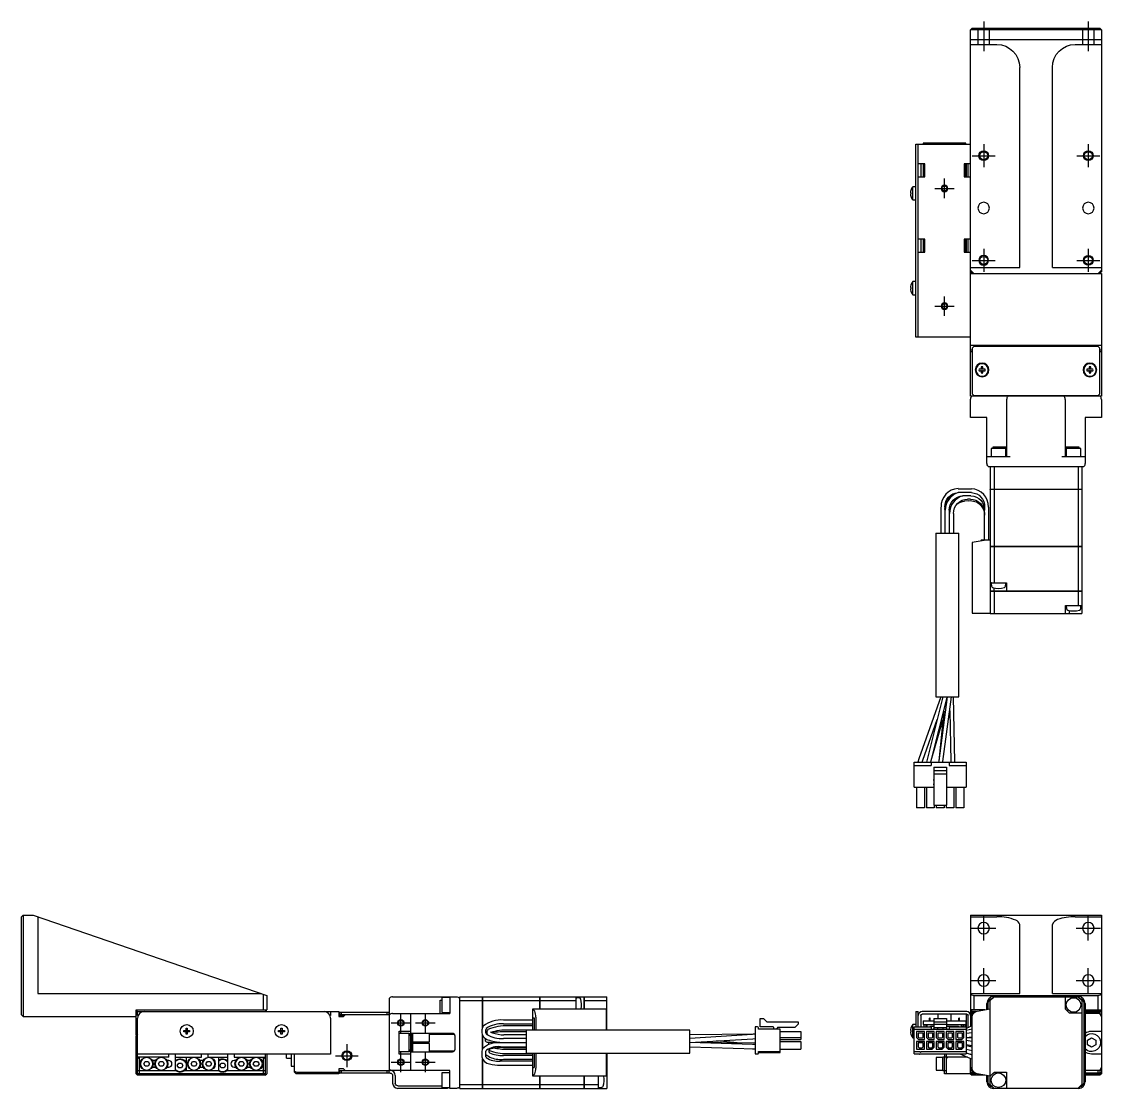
# Model space of a CAD drawing. Extents: x 0 to 698, y -8 to 605.
# Drawn here: x 0 to 330.3, y 278.6 to 604.7 of the extents above; entities that cross this region are included whole.
import ezdxf

# ---------------------------------------------------------------- set-up
doc = ezdxf.new("R2010")
doc.units = 0
doc.header["$LTSCALE"] = 0.5
doc.linetypes.add('CENTER', pattern=[50.8, 31.75, -6.35, 6.35, -6.35])
doc.linetypes.add('DASHED', pattern=[19.05, 12.7, -6.35])
for name, color, linetype in [('MSM_CENTER', 1, 'CENTER'), ('MSM_CONTINUOUS', 7, 'CONTINUOUS'), ('MSM_DASHED', 4, 'DASHED'), ('MSM_NARROW', 5, 'CONTINUOUS')]:
    doc.layers.add(name, color=color, linetype=linetype)

msp = doc.modelspace()

# ---------------------------------------------------------------- linework, layer by layer
at = {"layer": 'MSM_CENTER'}
for p, q in [((294.29, 604.71), (294.29, 595.71)), ((326.29, 604.71), (326.29, 595.71)), ((294.29, 567.21), (294.29, 560.21)), ((326.29, 567.21), (326.29, 560.21)), ((290.79, 563.71), (297.79, 563.71)), ((322.79, 563.71), (329.79, 563.71)), ((282.29, 550.71), (282.29, 556.71)), ((279.29, 553.71), (285.29, 553.71)), ((294.29, 535.21), (294.29, 528.21)), ((326.29, 535.21), (326.29, 528.21)), ((290.79, 531.71), (297.79, 531.71)), ((322.79, 531.71), (329.79, 531.71)), ((282.29, 514.71), (282.29, 520.71)), ((279.29, 517.71), (285.29, 517.71)), ((294.29, 323.81), (294.29, 331.31)), ((326.29, 323.81), (326.29, 331.31)), ((290.54, 327.56), (298.04, 327.56)), ((322.54, 327.56), (330.04, 327.56)), ((294.29, 307.81), (294.29, 315.31)), ((326.29, 307.81), (326.29, 315.31)), ((290.54, 311.56), (298.04, 311.56)), ((322.54, 311.56), (330.04, 311.56)), ((116, 295.56), (116, 301.56)), ((123.5, 295.56), (123.5, 301.56)), ((113, 298.56), (119, 298.56)), ((120.5, 298.56), (126.5, 298.56)), ((99.5, 292.06), (99.5, 285.06)), ((96, 288.56), (103, 288.56)), ((116, 283.56), (116, 289.56)), ((123.5, 283.56), (123.5, 289.56)), ((113, 286.56), (119, 286.56)), ((120.5, 286.56), (126.5, 286.56))]:
    msp.add_line(p, q, dxfattribs=at)
at = {"layer": 'MSM_CONTINUOUS'}
for p, q in [((290.79, 602.71), (290.29, 602.21)), ((290.29, 490.21), (290.29, 602.21)), ((330.29, 602.21), (290.29, 602.21)), ((290.79, 602.71), (329.79, 602.71)), ((330.29, 602.21), (329.79, 602.71)), ((330.29, 602.21), (330.29, 528.21)), ((290.29, 599.21), (330.29, 599.21)), ((290.29, 597.71), (298.29, 597.71)), ((322.29, 597.71), (330.29, 597.71)), ((305.29, 529.51), (305.29, 590.71)), ((315.29, 529.51), (315.29, 590.71)), ((273.49, 508.21), (273.49, 567.21)), ((273.49, 567.21), (290.29, 567.21)), ((274.29, 508.21), (274.29, 567.21)), ((275.79, 567.51), (275.79, 567.21)), ((288.79, 567.51), (275.79, 567.51)), ((288.79, 567.21), (288.79, 567.51)), ((276.29, 561.21), (274.29, 561.21)), ((275.09, 561.21), (275.09, 557.21)), ((275.79, 561.21), (275.79, 557.21)), ((276.29, 557.21), (276.29, 561.21)), ((288.29, 561.21), (288.29, 557.21)), ((290.29, 561.21), (288.29, 561.21)), ((288.79, 557.21), (288.79, 561.21)), ((288.99, 557.21), (288.99, 561.21)), ((289.49, 560.26), (289.49, 561.21)), ((289.49, 558.16), (289.49, 560.26)), ((274.29, 557.21), (276.29, 557.21)), ((288.29, 557.21), (290.29, 557.21)), ((289.49, 557.21), (289.49, 558.16)), ((271.9, 552.39), (272.02, 552.39)), ((272.02, 552.03), (271.9, 552.03)), ((272.02, 553.1), (272.02, 553.1)), ((272.02, 552.39), (272.02, 552.03)), ((272.59, 550.21), (272.59, 554.21)), ((273.49, 554.21), (272.59, 554.21)), ((272.02, 551.32), (272.02, 551.32)), ((272.59, 550.21), (273.49, 550.21)), ((276.29, 538.21), (274.29, 538.21)), ((275.09, 538.21), (275.09, 534.21)), ((275.79, 538.21), (275.79, 534.21)), ((276.29, 534.21), (276.29, 538.21)), ((290.29, 538.21), (288.29, 538.21)), ((288.29, 538.21), (288.29, 534.21)), ((288.79, 534.21), (288.79, 538.21)), ((288.99, 534.21), (288.99, 538.21)), ((289.49, 537.26), (289.49, 538.21)), ((289.49, 535.16), (289.49, 537.26)), ((289.49, 534.21), (289.49, 535.16)), ((274.29, 534.21), (276.29, 534.21)), ((288.29, 534.21), (290.29, 534.21)), ((290.29, 529.51), (305.29, 529.51)), ((290.29, 528.71), (291.29, 527.71)), ((315.29, 529.51), (330.29, 529.51)), ((329.29, 527.71), (330.29, 528.71)), ((272.59, 521.21), (272.59, 525.21)), ((273.49, 525.21), (272.59, 525.21)), ((290.54, 527.96), (290.29, 528.21)), ((290.29, 527.71), (330.29, 527.71)), ((290.54, 527.96), (290.79, 528.21)), ((290.79, 527.71), (290.54, 527.96)), ((329.79, 528.21), (330.04, 527.96)), ((330.04, 527.96), (329.79, 527.71)), ((330.29, 528.21), (330.04, 527.96)), ((330.29, 527.71), (330.29, 490.21)), ((271.9, 523.39), (272.02, 523.39)), ((272.02, 523.03), (271.9, 523.03)), ((272.02, 524.1), (272.02, 524.1)), ((272.02, 523.39), (272.02, 523.03)), ((272.02, 522.32), (272.02, 522.32)), ((272.59, 521.21), (273.49, 521.21)), ((290.29, 508.21), (273.49, 508.21)), ((330.29, 505.71), (290.29, 505.71)), ((291.29, 505.41), (290.79, 504.91)), ((329.29, 505.41), (291.29, 505.41)), ((295.79, 505.41), (295.79, 505.71)), ((296.54, 505.71), (296.54, 505.41)), ((302.04, 505.41), (302.04, 505.71)), ((305.49, 505.71), (305.29, 505.51)), ((315.29, 505.51), (305.29, 505.51)), ((305.29, 505.51), (305.29, 505.41)), ((315.29, 505.51), (315.09, 505.71)), ((315.29, 505.41), (315.29, 505.51)), ((318.54, 505.71), (318.54, 505.41)), ((324.04, 505.41), (324.04, 505.71)), ((324.79, 505.71), (324.79, 505.41)), ((329.79, 504.91), (329.29, 505.41)), ((290.79, 504.21), (290.29, 504.21)), ((290.79, 503.71), (290.29, 503.71)), ((290.79, 504.91), (290.79, 490.91)), ((329.79, 490.91), (329.79, 504.91)), ((330.29, 504.21), (329.79, 504.21)), ((330.29, 503.71), (329.79, 503.71)), ((293.55, 499.13), (293.55, 498.45)), ((294.03, 498.45), (294.03, 499.13)), ((326.55, 499.13), (326.55, 498.45)), ((327.03, 498.45), (327.03, 499.13)), ((293.55, 498.45), (292.87, 498.45)), ((292.87, 497.97), (293.55, 497.97)), ((293.55, 497.97), (293.55, 497.29)), ((294.71, 498.45), (294.03, 498.45)), ((294.03, 497.97), (294.71, 497.97)), ((294.03, 497.29), (294.03, 497.97)), ((326.55, 498.45), (325.87, 498.45)), ((325.87, 497.97), (326.55, 497.97)), ((326.55, 497.97), (326.55, 497.29)), ((327.71, 498.45), (327.03, 498.45)), ((327.03, 497.97), (327.71, 497.97)), ((327.03, 497.29), (327.03, 497.97)), ((330.29, 490.21), (290.29, 490.21)), ((290.29, 483.71), (290.29, 489.21)), ((290.79, 490.91), (291.29, 490.41)), ((291.29, 490.41), (329.29, 490.41)), ((295.79, 490.41), (295.79, 490.21)), ((300.29, 490.41), (300.29, 490.21)), ((301.29, 490.41), (301.29, 490.21)), ((301.39, 471.71), (301.39, 489.21)), ((302.79, 490.41), (302.79, 490.21)), ((317.79, 490.21), (317.79, 490.41)), ((319.19, 489.21), (319.19, 471.71)), ((319.29, 490.41), (319.29, 490.21)), ((320.29, 490.21), (320.29, 490.41)), ((324.79, 490.21), (324.79, 490.41)), ((329.29, 490.41), (329.79, 490.91)), ((330.29, 489.21), (330.29, 483.71)), ((295.29, 483.71), (290.29, 483.71)), ((295.29, 469.71), (295.29, 483.71)), ((325.29, 483.71), (325.29, 469.71)), ((330.29, 483.71), (325.29, 483.71)), ((301.04, 474.21), (296.54, 474.21)), ((296.54, 474.21), (296.54, 471.71)), ((297.21, 474.21), (297.21, 474.71)), ((297.21, 474.71), (301.39, 474.71)), ((301.04, 471.71), (301.04, 474.21)), ((319.19, 474.71), (323.37, 474.71)), ((324.04, 474.21), (319.54, 474.21)), ((319.54, 474.21), (319.54, 471.71)), ((323.37, 474.71), (323.37, 474.21)), ((324.04, 471.71), (324.04, 474.21)), ((295.29, 471.71), (302.39, 471.71)), ((318.19, 471.71), (325.29, 471.71)), ((295.67, 468.71), (324.91, 468.71)), ((296.29, 468.71), (296.29, 461.72)), ((297.45, 468.71), (297.45, 461.72)), ((323.14, 468.71), (323.14, 461.72)), ((324.29, 468.71), (324.29, 461.72)), ((286.44, 461.91), (290.54, 461.91)), ((290.54, 460.71), (286.44, 460.71)), ((286.45, 460.7), (286.48, 460.71)), ((290.38, 459.71), (287.9, 459.71)), ((296.29, 461.72), (324.29, 461.72)), ((296.29, 461.71), (296.29, 423.71)), ((324.29, 461.71), (296.29, 461.71)), ((296.3, 461.71), (296.3, 461.72)), ((297.44, 461.71), (297.44, 461.72)), ((297.45, 461.71), (297.45, 444.22)), ((323.13, 461.71), (323.13, 461.72)), ((323.14, 461.71), (323.14, 444.22)), ((324.28, 461.71), (324.28, 461.72)), ((324.29, 461.71), (324.29, 444.22)), ((281.24, 448.31), (281.24, 456.31)), ((282.44, 456.31), (282.44, 448.31)), ((283.89, 456.02), (283.74, 454.81)), ((283.84, 455.31), (283.9, 456.02)), ((283.9, 456.05), (283.89, 456.02)), ((283.9, 456.02), (283.9, 456.05)), ((289.78, 458.23), (288.39, 458.11)), ((290.23, 458.71), (289.35, 458.71)), ((294.54, 446.31), (294.54, 456.31)), ((295.74, 456.31), (295.74, 446.31)), ((282.54, 448.31), (282.54, 455.31)), ((283.74, 455.31), (283.74, 448.31)), ((283.84, 448.31), (283.84, 455.31)), ((285.04, 454.31), (285.04, 448.31)), ((294.54, 453.83), (294.54, 454.07)), ((279.64, 448.31), (286.64, 448.31)), ((279.64, 448.31), (279.64, 398.31)), ((286.64, 398.31), (286.64, 448.31)), ((295.69, 446.31), (290.79, 445.45)), ((293.49, 446.31), (293.49, 445.92)), ((293.49, 446.31), (296.29, 446.31)), ((290.79, 445.45), (290.79, 423.81)), ((296.29, 444.22), (324.29, 444.22)), ((324.29, 444.21), (296.29, 444.21)), ((296.3, 444.21), (296.3, 444.22)), ((297.44, 444.21), (297.44, 444.22)), ((297.45, 444.21), (297.45, 433.11)), ((323.13, 444.21), (323.13, 444.22)), ((323.14, 444.21), (323.14, 430.61)), ((324.28, 444.21), (324.28, 444.22)), ((324.29, 444.21), (324.29, 430.61)), ((296.29, 433.11), (301.29, 433.11)), ((296.56, 432.89), (296.63, 432.12)), ((300.95, 432.12), (301.02, 432.89)), ((301.29, 433.11), (301.29, 430.61)), ((296.29, 430.61), (324.29, 430.61)), ((324.29, 430.6), (296.29, 430.6)), ((296.3, 430.61), (296.3, 430.6)), ((297.44, 430.61), (297.44, 430.6)), ((297.45, 430.6), (297.45, 423.71)), ((297.54, 430.61), (297.54, 431.54)), ((323.13, 430.61), (323.13, 430.6)), ((323.14, 430.6), (323.14, 426.21)), ((324.28, 430.61), (324.28, 430.6)), ((324.29, 430.6), (324.29, 423.71)), ((319.29, 423.71), (319.29, 426.21)), ((319.29, 426.21), (324.29, 426.21)), ((290.79, 423.81), (296.29, 423.81)), ((296.29, 423.71), (324.29, 423.71)), ((319.56, 426), (319.63, 425.23)), ((320.54, 423.71), (320.54, 424.65)), ((323.95, 425.23), (324.02, 426)), ((281.15, 398.31), (274.42, 379.34)), ((281.82, 398.31), (276.96, 379.07)), ((278.22, 378.75), (283.11, 398.09)), ((279.64, 398.31), (286.64, 398.31)), ((283.14, 398.31), (280.54, 378.72)), ((281.83, 378.55), (284.45, 398.31)), ((285.49, 378.42), (285.09, 398.31)), ((282.05, 393.89), (280.53, 378.72)), ((283.88, 394.01), (284.19, 378.46)), ((275.64, 378.91), (280.07, 391.38)), ((278.26, 378.8), (281.77, 391.13)), ((273.04, 378.31), (288.89, 378.31)), ((273.04, 370.66), (273.04, 378.31)), ((273.04, 377.29), (278.24, 377.29)), ((274.42, 379.35), (274.16, 378.31)), ((274.42, 379.34), (274.16, 378.31)), ((275.48, 378.31), (275.65, 378.91)), ((276.96, 379.07), (276.83, 378.31)), ((278.14, 378.31), (278.22, 378.75)), ((278.15, 378.31), (278.26, 378.8)), ((278.24, 378.31), (278.24, 377.29)), ((279.04, 376.76), (282.9, 376.76)), ((279.04, 376.76), (279.04, 365.2)), ((280.53, 378.72), (280.5, 378.31)), ((280.54, 378.72), (280.5, 378.31)), ((281.8, 378.31), (281.83, 378.55)), ((282.9, 376.76), (282.9, 365.2)), ((283.7, 378.31), (283.7, 377.29)), ((283.7, 377.29), (288.89, 377.29)), ((284.19, 378.46), (284.19, 378.31)), ((285.49, 378.31), (285.49, 378.49)), ((285.49, 378.31), (285.49, 378.42)), ((288.89, 378.31), (288.89, 370.66)), ((279.04, 375.76), (282.9, 375.76)), ((279.04, 374.74), (282.9, 374.74)), ((273.04, 370.66), (279.04, 370.66)), ((273.77, 370.66), (273.77, 364.31)), ((276.17, 370.66), (276.17, 364.31)), ((276.77, 370.66), (276.77, 364.31)), ((279.04, 372.76), (278.79, 372.76)), ((278.79, 371.61), (279.04, 371.61)), ((283.15, 372.76), (282.9, 372.76)), ((282.9, 371.61), (283.15, 371.61)), ((282.9, 370.66), (288.89, 370.66)), ((285.17, 370.66), (285.17, 364.31)), ((285.77, 370.66), (285.77, 364.31)), ((288.17, 370.66), (288.17, 364.31)), ((276.17, 364.31), (273.77, 364.31)), ((279.17, 364.31), (276.77, 364.31)), ((279.04, 365.2), (282.9, 365.2)), ((279.17, 365.2), (279.17, 364.31)), ((279.77, 365.2), (279.77, 364.31)), ((282.17, 364.31), (279.77, 364.31)), ((282.17, 365.2), (282.17, 364.31)), ((282.77, 365.2), (282.77, 364.31)), ((285.17, 364.31), (282.77, 364.31)), ((288.17, 364.31), (285.77, 364.31)), ((0, 331.06), (0.5, 331.56)), ((0, 301.06), (0, 331.06)), ((0.5, 331.56), (0.5, 300.56)), ((0.5, 331.56), (3.5, 331.56)), ((3.5, 331.56), (75, 306.94)), ((5, 331.05), (5, 307.56)), ((290.29, 331.56), (290.29, 297.45)), ((290.29, 331.56), (330.29, 331.56)), ((290.29, 331.05), (298.29, 331.05)), ((322.29, 331.05), (330.29, 331.05)), ((330.29, 331.56), (330.29, 283.06)), ((305.29, 307.56), (305.29, 328.63)), ((315.29, 307.56), (315.29, 328.63)), ((5, 307.56), (73.2, 307.56)), ((74, 302.56), (74, 307.29)), ((290.29, 307.56), (305.29, 307.56)), ((290.29, 307.29), (291.29, 306.94)), ((315.29, 307.56), (330.29, 307.56)), ((329.29, 306.94), (330.29, 307.29)), ((75, 306.94), (75, 302.56)), ((112.5, 301.08), (112.5, 306.18)), ((113.5, 306.56), (133, 306.56)), ((128, 305.51), (128.5, 305.51)), ((128, 301.46), (128, 305.51)), ((128.5, 306.31), (128.5, 301.81)), ((131, 306.31), (128.5, 306.31)), ((131, 306.56), (131, 301.46)), ((134, 306.56), (140.99, 306.56)), ((134, 278.56), (134, 306.56)), ((134, 305.41), (140.99, 305.41)), ((140.99, 297.27), (140.99, 306.56)), ((141, 306.55), (140.99, 306.55)), ((141, 305.41), (140.99, 305.41)), ((141, 306.56), (158.49, 306.56)), ((141, 306.56), (141, 297.29)), ((141, 305.41), (158.49, 305.41)), ((158.49, 302.86), (158.49, 306.56)), ((158.5, 306.55), (158.49, 306.55)), ((158.5, 305.41), (158.49, 305.41)), ((158.5, 306.56), (172.1, 306.56)), ((158.5, 306.56), (158.5, 302.86)), ((158.5, 305.41), (169.6, 305.41)), ((169.6, 302.86), (169.6, 306.56)), ((170.59, 306.23), (169.82, 306.29)), ((172.1, 302.86), (172.1, 306.56)), ((172.1, 306.55), (172.11, 306.55)), ((172.1, 305.41), (172.11, 305.41)), ((172.11, 306.56), (179, 306.56)), ((172.11, 306.56), (172.11, 302.86)), ((172.11, 305.41), (179, 305.41)), ((179, 296.33), (179, 306.56)), ((291.29, 306.94), (291.29, 302.56)), ((291.29, 306.94), (329.29, 306.94)), ((295.29, 302.69), (295.29, 304.56)), ((295.67, 302.75), (295.67, 304.56)), ((296.29, 279.72), (296.29, 305.41)), ((297.29, 306.56), (323.29, 306.56)), ((319.29, 302.81), (319.29, 306.56)), ((324.29, 305.41), (324.29, 279.72)), ((324.91, 304.56), (324.91, 280.56)), ((325.29, 304.56), (325.29, 280.56)), ((329.29, 302.56), (329.29, 306.94)), ((0, 301.06), (0.5, 300.56)), ((35.5, 302.56), (35, 302.06)), ((35, 294.86), (35, 302.56)), ((35, 302.56), (75, 302.56)), ((35.5, 302.06), (35.25, 302.31)), ((35.5, 302.06), (97, 302.06)), ((35.5, 300.86), (35.5, 302.06)), ((35.5, 300.86), (35.67, 300.86)), ((75, 302.06), (74.5, 302.56)), ((74.75, 302.31), (74.5, 302.06)), ((94.5, 300.86), (94.33, 300.86)), ((94.5, 302.06), (94.5, 300.86)), ((97, 302.06), (97, 300.56)), ((98.75, 300.81), (97, 300.81)), ((97.3, 301.06), (97.3, 301.86)), ((97.3, 301.86), (112.3, 301.86)), ((112.5, 301.06), (97.3, 301.06)), ((97.8, 301.86), (97.8, 301.06)), ((99, 301.06), (98.5, 300.56)), ((111.8, 301.06), (111.8, 301.86)), ((112.3, 301.86), (112.3, 301.06)), ((112.5, 284.06), (112.5, 301.06)), ((113.5, 301.46), (131, 301.46)), ((119, 301.46), (119, 295.43)), ((128.5, 301.81), (131, 301.81)), ((156.4, 302.86), (178.9, 302.86)), ((156.4, 296.33), (156.4, 302.86)), ((156.4, 302.76), (157, 302.15)), ((178.9, 296.33), (178.9, 302.86)), ((273.49, 302.06), (273.49, 297.37)), ((273.49, 302.06), (274.29, 302.06)), ((274.29, 297.37), (274.29, 302.06)), ((275.09, 300.86), (275.09, 297.37)), ((289.09, 302.06), (275.49, 302.06)), ((289.09, 301.26), (275.49, 301.26)), ((280.29, 301.26), (280.29, 299.94)), ((284.29, 299.26), (284.29, 301.26)), ((288.99, 297.06), (288.99, 301.06)), ((289.44, 301.06), (288.99, 301.06)), ((289.49, 297.11), (289.49, 300.86)), ((290.79, 302.56), (290.29, 302.06)), ((294.59, 302.56), (290.29, 302.56)), ((291.95, 302.06), (290.29, 302.06)), ((290.49, 301.06), (290.29, 301.06)), ((290.79, 302.06), (290.54, 302.31)), ((290.79, 301.33), (290.79, 301.86)), ((290.79, 301.86), (291.57, 301.86)), ((291.29, 301.86), (291.29, 301.63)), ((292.28, 302.15), (296.29, 302.86)), ((324.29, 301.56), (320.54, 301.56)), ((325.29, 302.56), (330.29, 302.56)), ((330.29, 302.06), (325.29, 302.06)), ((325.29, 301.86), (329.79, 301.86)), ((329.29, 301.46), (325.29, 301.46)), ((329.29, 301.46), (329.29, 301.86)), ((329.79, 302.56), (330.29, 302.06)), ((330.04, 302.31), (329.79, 302.06)), ((329.79, 301.86), (329.79, 301.33)), ((330.29, 301.06), (330.09, 301.06)), ((0.5, 300.56), (35, 300.56)), ((35.2, 299.26), (35.2, 298.06)), ((35.2, 299.26), (35.5, 299.26)), ((35.2, 298.06), (35.5, 298.06)), ((35.5, 283.06), (35.5, 300.06)), ((94.5, 300.06), (94.5, 289.06)), ((97, 300.56), (98.5, 300.56)), ((156.4, 299.46), (147.4, 299.46)), ((147.4, 298.26), (156.4, 298.26)), ((156.4, 297.66), (148.88, 297.66)), ((156.4, 300.16), (156.79, 300.16)), ((156.79, 300.16), (156.79, 296.33)), ((157.26, 300.38), (157.26, 296.33)), ((224.4, 297.37), (224.4, 289.09)), ((225.12, 297.37), (224.4, 297.37)), ((225.95, 299.94), (226.95, 299.94)), ((225.95, 297.41), (225.95, 299.94)), ((229.8, 297.41), (225.95, 297.41)), ((226.95, 299.94), (227.97, 298.92)), ((227.97, 298.92), (237.51, 298.92)), ((229.95, 297.26), (229.95, 296.66)), ((237.51, 298.22), (236.51, 297.22)), ((237.51, 298.92), (237.51, 298.22)), ((272.59, 294.06), (272.59, 298.06)), ((273.49, 298.06), (272.59, 298.06)), ((273.04, 289.09), (273.04, 297.37)), ((273.04, 297.37), (278.24, 297.37)), ((275.79, 299.26), (275.79, 298.06)), ((275.79, 299.26), (279.04, 299.26)), ((275.79, 298.06), (279.04, 298.06)), ((276.04, 297.37), (276.04, 298.06)), ((276.59, 298.06), (276.59, 297.51)), ((277.04, 297.51), (276.59, 297.51)), ((277.04, 297.37), (277.04, 298.06)), ((277.67, 299.26), (277.67, 300.06)), ((277.92, 300.06), (277.67, 300.06)), ((277.92, 299.26), (277.92, 300.06)), ((278.04, 297.56), (279.04, 297.56)), ((278.04, 297.37), (278.04, 297.56)), ((278.24, 297.37), (278.24, 296.66)), ((279.04, 299.94), (279.04, 296.91)), ((279.04, 299.94), (282.9, 299.94)), ((279.04, 298.92), (282.9, 298.92)), ((279.04, 298.22), (282.9, 298.22)), ((282.9, 299.94), (282.9, 296.91)), ((282.9, 299.26), (288.79, 299.26)), ((282.9, 298.06), (288.79, 298.06)), ((282.9, 297.56), (286.54, 297.56)), ((283.7, 297.37), (283.7, 296.66)), ((283.7, 297.37), (288.89, 297.37)), ((286.54, 297.56), (286.54, 297.37)), ((286.67, 299.26), (286.67, 300.06)), ((286.92, 300.06), (286.67, 300.06)), ((286.92, 299.26), (286.92, 300.06)), ((287.54, 297.37), (287.54, 298.06)), ((288, 297.51), (287.54, 297.51)), ((288, 298.06), (288, 297.51)), ((288.54, 298.06), (288.54, 297.37)), ((288.79, 299.26), (288.79, 298.06)), ((290.79, 297.67), (288.89, 296.86)), ((288.89, 297.37), (288.89, 289.09)), ((290.79, 284.74), (290.79, 300.38)), ((35, 295.56), (35.5, 296.06)), ((35.5, 295.56), (35, 295.56)), ((35, 295.36), (35.5, 295.36)), ((35.5, 295.06), (35, 294.56)), ((35.1, 294.76), (35, 294.86)), ((35, 283.06), (35, 294.56)), ((35.1, 294.66), (35.1, 294.86)), ((35.5, 294.56), (35.25, 294.81)), ((35.5, 295.16), (35.4, 295.16)), ((49.61, 296.24), (50.32, 296.24)), ((49.61, 295.88), (49.61, 296.24)), ((50.32, 295.88), (49.61, 295.88)), ((50.32, 296.95), (50.68, 296.95)), ((50.32, 296.24), (50.32, 296.95)), ((50.33, 296.23), (50.32, 296.24)), ((50.33, 295.89), (50.32, 295.88)), ((50.32, 295.18), (50.32, 295.88)), ((50.68, 295.18), (50.32, 295.18)), ((50.33, 295.89), (50.33, 296.23)), ((50.33, 296.23), (50.67, 296.23)), ((50.67, 295.89), (50.33, 295.89)), ((50.67, 296.23), (50.68, 296.24)), ((50.67, 296.23), (50.67, 295.89)), ((50.67, 295.89), (50.68, 295.88)), ((50.68, 296.95), (50.68, 296.24)), ((50.68, 296.24), (51.39, 296.24)), ((50.68, 295.88), (50.68, 295.18)), ((51.39, 295.88), (50.68, 295.88)), ((51.39, 296.24), (51.39, 295.88)), ((78.61, 296.24), (79.32, 296.24)), ((78.61, 295.88), (78.61, 296.24)), ((79.32, 295.88), (78.61, 295.88)), ((79.32, 296.95), (79.68, 296.95)), ((79.32, 296.24), (79.32, 296.95)), ((79.33, 296.23), (79.32, 296.24)), ((79.33, 295.89), (79.32, 295.88)), ((79.32, 295.18), (79.32, 295.88)), ((79.68, 295.18), (79.32, 295.18)), ((79.33, 295.89), (79.33, 296.23)), ((79.33, 296.23), (79.67, 296.23)), ((79.67, 295.89), (79.33, 295.89)), ((79.67, 296.23), (79.68, 296.24)), ((79.67, 296.23), (79.67, 295.89)), ((79.67, 295.89), (79.68, 295.88)), ((79.68, 296.95), (79.68, 296.24)), ((79.68, 296.24), (80.39, 296.24)), ((79.68, 295.88), (79.68, 295.18)), ((80.39, 295.88), (79.68, 295.88)), ((80.39, 296.24), (80.39, 295.88)), ((115.5, 296.06), (119, 296.06)), ((115.5, 289.06), (115.5, 296.06)), ((118.5, 295.31), (115.5, 295.31)), ((118.5, 289.81), (118.5, 295.31)), ((119, 295.43), (119.09, 295.43)), ((119.01, 295.41), (119.09, 295.43)), ((119.1, 289.69), (119.1, 295.44)), ((119.3, 295.06), (119.1, 294.86)), ((119.3, 295.46), (131.7, 295.46)), ((119.3, 295.06), (119.3, 290.06)), ((119.6, 295.06), (119.3, 295.06)), ((119.6, 295.46), (119.6, 292.81)), ((124.8, 292.81), (124.8, 295.46)), ((132.39, 295.06), (124.8, 295.06)), ((132.5, 294.66), (132.5, 290.46)), ((140.8, 296.52), (140.8, 295.56)), ((140.99, 290.66), (140.99, 294.91)), ((141, 294.89), (141, 290.68)), ((142, 295.54), (142, 296.52)), ((142.32, 295.52), (142.34, 295.48)), ((142.34, 295.48), (142.41, 295.28)), ((143.52, 295.73), (143.46, 295.89)), ((154.4, 295.86), (148.86, 295.86)), ((148.88, 296.46), (156.4, 296.46)), ((148.98, 294.91), (148.94, 294.91)), ((154.4, 294.91), (148.95, 294.91)), ((154.4, 289.33), (154.4, 296.33)), ((204.4, 296.33), (154.4, 296.33)), ((204.4, 289.33), (204.4, 296.33)), ((224.07, 295.11), (204.4, 294.96)), ((223.54, 295.06), (204.4, 293.86)), ((224.4, 295.1), (223.54, 295.06)), ((224.4, 295.11), (223.79, 295.11)), ((224.4, 295.11), (224.07, 295.11)), ((225.42, 296.66), (225.42, 297.07)), ((232.05, 296.66), (225.42, 296.66)), ((231.1, 296.66), (231.1, 296.94)), ((236.51, 297.22), (231.38, 297.22)), ((232.05, 289.55), (232.05, 296.66)), ((232.05, 295.93), (238.4, 295.93)), ((232.05, 294.13), (238.4, 294.13)), ((238.4, 295.93), (238.4, 293.53)), ((271.9, 296.24), (272.02, 296.24)), ((272.02, 295.88), (271.9, 295.88)), ((272.02, 296.95), (272.02, 296.95)), ((272.02, 296.24), (272.02, 295.88)), ((272.02, 295.18), (272.02, 295.17)), ((272.59, 294.06), (273.04, 294.06)), ((273.04, 296.66), (288.89, 296.66)), ((273.77, 295.93), (273.77, 294.13)), ((276.17, 295.93), (273.77, 295.93)), ((273.77, 294.13), (274.37, 293.53)), ((274.29, 295.48), (274.29, 294.23)), ((275.76, 295.48), (274.29, 295.48)), ((274.29, 294.23), (274.54, 293.98)), ((274.54, 293.98), (275.51, 293.98)), ((275.51, 293.98), (275.76, 294.23)), ((275.76, 294.23), (275.76, 295.48)), ((276.17, 293.53), (276.17, 295.93)), ((276.77, 295.93), (276.77, 294.13)), ((279.17, 295.93), (276.77, 295.93)), ((276.77, 294.13), (277.37, 293.53)), ((277.29, 295.48), (277.29, 294.23)), ((278.76, 295.48), (277.29, 295.48)), ((277.29, 294.23), (277.54, 293.98)), ((277.54, 293.98), (278.51, 293.98)), ((278.51, 293.98), (278.76, 294.23)), ((278.76, 294.23), (278.76, 295.48)), ((279.04, 297.22), (282.9, 297.22)), ((279.17, 293.53), (279.17, 295.93)), ((279.77, 295.93), (279.77, 294.13)), ((282.17, 295.93), (279.77, 295.93)), ((279.77, 294.13), (280.37, 293.53)), ((280.15, 297.22), (280.15, 296.66)), ((280.29, 295.48), (280.29, 294.23)), ((281.76, 295.48), (280.29, 295.48)), ((280.29, 294.23), (280.54, 293.98)), ((280.54, 293.98), (281.51, 293.98)), ((281.51, 293.98), (281.76, 294.23)), ((281.76, 294.23), (281.76, 295.48)), ((281.8, 297.22), (281.8, 296.66)), ((282.17, 293.53), (282.17, 295.93)), ((282.77, 295.93), (282.77, 294.13)), ((285.17, 295.93), (282.77, 295.93)), ((282.77, 294.13), (283.37, 293.53)), ((283.29, 295.48), (283.29, 294.23)), ((284.76, 295.48), (283.29, 295.48)), ((283.29, 294.23), (283.54, 293.98)), ((283.54, 293.98), (284.51, 293.98)), ((284.51, 293.98), (284.76, 294.23)), ((284.76, 294.23), (284.76, 295.48)), ((285.17, 293.53), (285.17, 295.93)), ((285.77, 295.93), (285.77, 293.53)), ((288.17, 295.93), (285.77, 295.93)), ((286.29, 295.48), (286.29, 294.23)), ((287.76, 295.48), (286.29, 295.48)), ((286.29, 294.23), (286.54, 293.98)), ((286.54, 293.98), (287.51, 293.98)), ((287.51, 293.98), (287.76, 294.23)), ((288.17, 294.13), (287.57, 293.53)), ((287.76, 294.23), (287.76, 295.48)), ((288.17, 294.13), (288.17, 295.93)), ((288.89, 296.32), (290.79, 296.73)), ((290.79, 295.5), (288.89, 295.34)), ((288.89, 294.13), (290.79, 294.29)), ((290.79, 293.97), (288.89, 293.93)), ((288.99, 297.06), (289.37, 297.06)), ((290.29, 293.96), (290.29, 294.25)), ((326.04, 293.28), (327.29, 294.01)), ((327.29, 296.06), (330.29, 296.06)), ((327.29, 294.01), (328.54, 293.28)), ((119.6, 292.81), (124.8, 292.81)), ((119.6, 292.31), (119.6, 289.66)), ((124.8, 292.31), (119.6, 292.31)), ((124.8, 289.66), (124.8, 292.31)), ((141.84, 293.55), (141.8, 293.36)), ((141.96, 293.73), (141.84, 293.55)), ((142.8, 292.69), (142.8, 292.64)), ((142.8, 292.64), (142.8, 292.24)), ((142.8, 292.24), (142.8, 292.2)), ((142.8, 292.2), (142.85, 291.97)), ((145.34, 291.13), (147.4, 291.06)), ((154.4, 292.51), (146.4, 292.51)), ((146.4, 291.31), (154.4, 291.31)), ((154.4, 293.81), (147.4, 293.81)), ((147.4, 292.61), (154.4, 292.61)), ((147.4, 291.06), (154.4, 291.06)), ((223.61, 291.94), (204.4, 292.56)), ((204.4, 291.26), (224.28, 290.62)), ((204.42, 292.56), (223.62, 293.76)), ((223.73, 292.42), (204.42, 292.56)), ((218.88, 292.45), (212.55, 293.07)), ((224.4, 291.92), (223.61, 291.94)), ((223.62, 293.76), (224.4, 293.8)), ((224.4, 292.41), (223.73, 292.42)), ((232.05, 293.53), (238.4, 293.53)), ((232.05, 292.93), (238.4, 292.93)), ((238.4, 292.93), (238.4, 290.53)), ((276.17, 292.93), (273.77, 292.93)), ((273.77, 292.93), (273.77, 290.53)), ((274.29, 292.48), (274.29, 291.23)), ((275.76, 292.48), (274.29, 292.48)), ((274.29, 291.23), (274.54, 290.98)), ((274.37, 293.53), (276.17, 293.53)), ((274.54, 290.98), (275.51, 290.98)), ((275.51, 290.98), (275.76, 291.23)), ((275.76, 291.23), (275.76, 292.48)), ((276.17, 290.53), (276.17, 292.93)), ((276.77, 292.93), (276.77, 290.53)), ((279.17, 292.93), (276.77, 292.93)), ((277.29, 292.48), (277.29, 291.23)), ((278.76, 292.48), (277.29, 292.48)), ((277.29, 291.23), (277.54, 290.98)), ((277.37, 293.53), (279.17, 293.53)), ((277.54, 290.98), (278.51, 290.98)), ((278.51, 290.98), (278.76, 291.23)), ((278.57, 290.53), (279.17, 291.13)), ((278.76, 291.23), (278.76, 292.48)), ((279.17, 291.13), (279.17, 292.93)), ((282.17, 292.93), (279.77, 292.93)), ((279.77, 292.93), (279.77, 290.53)), ((280.29, 292.48), (280.29, 291.23)), ((281.76, 292.48), (280.29, 292.48)), ((280.29, 291.23), (280.54, 290.98)), ((280.37, 293.53), (282.17, 293.53)), ((280.54, 290.98), (281.51, 290.98)), ((281.51, 290.98), (281.76, 291.23)), ((281.57, 290.53), (282.17, 291.13)), ((281.76, 291.23), (281.76, 292.48)), ((282.17, 291.13), (282.17, 292.93)), ((282.77, 292.93), (282.77, 291.13)), ((285.17, 292.93), (282.77, 292.93)), ((283.37, 290.53), (282.77, 291.13)), ((283.29, 292.48), (283.29, 291.23)), ((284.76, 292.48), (283.29, 292.48)), ((283.29, 291.23), (283.54, 290.98)), ((283.37, 293.53), (285.17, 293.53)), ((283.54, 290.98), (284.51, 290.98)), ((284.51, 290.98), (284.76, 291.23)), ((284.76, 291.23), (284.76, 292.48)), ((285.17, 290.53), (285.17, 292.93)), ((285.77, 293.53), (287.57, 293.53)), ((285.77, 292.93), (285.77, 290.53)), ((288.17, 292.93), (285.77, 292.93)), ((286.29, 292.48), (286.29, 291.23)), ((287.76, 292.48), (286.29, 292.48)), ((286.29, 291.23), (286.54, 290.98)), ((286.54, 290.98), (287.51, 290.98)), ((287.51, 290.98), (287.76, 291.23)), ((287.57, 290.53), (288.17, 291.13)), ((287.76, 291.23), (287.76, 292.48)), ((288.17, 291.13), (288.17, 292.93)), ((290.79, 292.9), (288.89, 293.17)), ((288.89, 291.96), (290.79, 291.69)), ((288.89, 291.67), (290.79, 291.31)), ((290.29, 291.4), (290.29, 291.76)), ((326.04, 291.84), (326.04, 293.28)), ((327.29, 291.12), (326.04, 291.84)), ((328.54, 291.84), (327.29, 291.12)), ((328.54, 293.28), (328.54, 291.84)), ((94.5, 289.06), (35.5, 289.06)), ((35.5, 287.56), (36, 288.06)), ((45, 288.06), (35.5, 288.06)), ((36, 288.06), (36, 283.06)), ((45, 288.06), (45, 289.06)), ((47, 289.06), (47, 284.06)), ((47, 288.06), (55, 288.06)), ((50.3, 288.06), (50.3, 284.06)), ((55, 288.06), (55, 289.06)), ((57, 289.06), (57, 288.06)), ((57, 288.06), (63, 288.06)), ((60.3, 284.06), (60.3, 288.06)), ((63, 289.06), (63, 284.06)), ((65, 289.06), (65, 288.06)), ((65, 288.06), (74.5, 288.06)), ((74, 283.06), (74, 288.06)), ((74, 288.06), (74.5, 287.56)), ((74.5, 289.06), (74.5, 283.06)), ((75, 289.06), (75, 283.06)), ((81, 287.81), (81, 289.06)), ((81, 287.81), (82.5, 287.81)), ((82.5, 289.06), (82.5, 285.31)), ((83.5, 283.56), (83.5, 289.06)), ((115.5, 289.81), (118.5, 289.81)), ((119, 289.06), (115.5, 289.06)), ((119, 289.69), (119, 284.06)), ((119, 289.69), (119.09, 289.69)), ((119.09, 289.69), (119.01, 289.72)), ((119.1, 290.26), (119.3, 290.06)), ((119.3, 290.06), (119.6, 290.06)), ((131.7, 289.66), (119.3, 289.66)), ((124.8, 290.06), (132.39, 290.06)), ((140.8, 289.96), (140.8, 288.22)), ((140.99, 278.56), (140.99, 287.61)), ((141, 287.59), (141, 278.56)), ((142, 288.22), (142, 289.96)), ((143, 289.62), (143, 290.35)), ((156.4, 288.66), (147.4, 288.66)), ((147.4, 287.46), (156.4, 287.46)), ((154.4, 290.46), (148.4, 290.46)), ((148.4, 289.26), (156.4, 289.26)), ((154.4, 289.33), (204.4, 289.33)), ((156.4, 282.26), (156.4, 289.33)), ((156.79, 289.33), (156.79, 284.96)), ((157.26, 289.33), (157.26, 284.74)), ((178.9, 282.26), (178.9, 289.33)), ((179, 289.33), (179, 278.56)), ((223.56, 290.64), (224.4, 290.62)), ((224.28, 290.62), (224.4, 290.61)), ((224.4, 289.09), (225.12, 289.09)), ((225.42, 289.8), (232.05, 289.8)), ((225.42, 289.39), (225.42, 289.8)), ((225.42, 289.55), (232.05, 289.55)), ((232.05, 290.53), (238.4, 290.53)), ((273.04, 289.8), (274.82, 289.8)), ((273.04, 289.09), (288.89, 289.09)), ((273.77, 290.53), (276.17, 290.53)), ((280.99, 289.06), (274.69, 289.06)), ((274.82, 289.7), (274.82, 289.8)), ((275.12, 289.8), (288.89, 289.8)), ((275.12, 289.8), (275.12, 289.7)), ((276.77, 290.53), (278.57, 290.53)), ((279.77, 290.53), (281.57, 290.53)), ((279.79, 287.96), (279.79, 284.16)), ((281.79, 287.96), (279.79, 287.96)), ((280.99, 289.09), (280.99, 289.06)), ((281.79, 284.06), (281.79, 288.06)), ((289.37, 288.06), (281.79, 288.06)), ((282.29, 289.09), (282.29, 288.06)), ((282.29, 284.06), (282.29, 288.06)), ((282.79, 289.09), (282.79, 283.06)), ((282.79, 287.56), (283.29, 288.06)), ((283.37, 290.53), (285.17, 290.53)), ((285.77, 290.53), (287.57, 290.53)), ((286.94, 289.09), (290.79, 287.46)), ((290.79, 290.08), (288.89, 290.45)), ((288.89, 289.44), (290.79, 288.83)), ((290.77, 288.77), (290.16, 289.03)), ((290.29, 288.99), (290.29, 288.97)), ((290.29, 283.06), (290.29, 287.67)), ((330.29, 289.06), (327.29, 289.06)), ((35.5, 284.06), (47.18, 284.06)), ((37.38, 286.06), (37.82, 286.81)), ((37.82, 285.31), (37.38, 286.06)), ((37.82, 286.81), (38.68, 286.81)), ((38.68, 285.31), (37.82, 285.31)), ((38.68, 286.81), (39.12, 286.06)), ((39.12, 286.06), (38.68, 285.31)), ((41.02, 287.06), (39.98, 287.06)), ((39.98, 285.06), (41.02, 285.06)), ((41.88, 286.06), (42.32, 286.81)), ((42.32, 285.31), (41.88, 286.06)), ((42.32, 286.81), (43.18, 286.81)), ((43.18, 285.31), (42.32, 285.31)), ((43.18, 286.81), (43.62, 286.06)), ((43.62, 286.06), (43.18, 285.31)), ((45, 287.06), (44.48, 287.06)), ((44.48, 285.06), (45, 285.06)), ((47.63, 285.56), (48.07, 286.31)), ((48.07, 284.81), (47.63, 285.56)), ((48.07, 286.31), (48.93, 286.31)), ((48.93, 284.81), (48.07, 284.81)), ((48.93, 286.31), (49.37, 285.56)), ((49.37, 285.56), (48.93, 284.81)), ((49.82, 284.06), (60.3, 284.06)), ((51.88, 286.06), (52.32, 286.81)), ((52.32, 285.31), (51.88, 286.06)), ((52.32, 286.81), (53.18, 286.81)), ((53.18, 285.31), (52.32, 285.31)), ((53.18, 286.81), (53.62, 286.06)), ((53.62, 286.06), (53.18, 285.31)), ((55.52, 287.06), (54.48, 287.06)), ((54.48, 285.06), (55.52, 285.06)), ((56.38, 286.06), (56.82, 286.81)), ((56.82, 285.31), (56.38, 286.06)), ((56.82, 286.81), (57.68, 286.81)), ((57.68, 285.31), (56.82, 285.31)), ((57.68, 286.81), (58.12, 286.06)), ((58.12, 286.06), (57.68, 285.31)), ((60.63, 285.56), (61.07, 286.31)), ((61.07, 284.81), (60.63, 285.56)), ((61.07, 286.31), (61.93, 286.31)), ((61.93, 284.81), (61.07, 284.81)), ((61.93, 286.31), (62.37, 285.56)), ((62.37, 285.56), (61.93, 284.81)), ((62.82, 284.06), (74.5, 284.06)), ((65.52, 287.06), (65, 287.06)), ((65, 285.06), (65.52, 285.06)), ((66.38, 286.06), (66.82, 286.81)), ((66.82, 285.31), (66.38, 286.06)), ((66.82, 286.81), (67.68, 286.81)), ((67.68, 285.31), (66.82, 285.31)), ((67.68, 286.81), (68.12, 286.06)), ((68.12, 286.06), (67.68, 285.31)), ((70.02, 287.06), (68.98, 287.06)), ((68.98, 285.06), (70.02, 285.06)), ((70.88, 286.06), (71.32, 286.81)), ((71.32, 285.31), (70.88, 286.06)), ((71.32, 286.81), (72.18, 286.81)), ((72.18, 285.31), (71.32, 285.31)), ((72.18, 286.81), (72.62, 286.06)), ((72.62, 286.06), (72.18, 285.31)), ((82.5, 285.31), (83.5, 285.31)), ((98.5, 284.56), (97, 284.56)), ((97, 284.56), (97, 283.06)), ((97.3, 283.26), (97.3, 284.06)), ((97.3, 284.06), (112.7, 284.06)), ((97.8, 284.06), (97.8, 283.26)), ((98.5, 284.56), (99, 284.06)), ((111.8, 283.26), (111.8, 284.06)), ((112.3, 284.06), (112.3, 283.26)), ((131, 284.06), (113.5, 284.06)), ((131, 278.56), (131, 284.06)), ((156.4, 286.86), (146.4, 286.86)), ((146.4, 285.66), (156.4, 285.66)), ((156.4, 284.96), (156.79, 284.96)), ((279.79, 284.16), (281.79, 284.16)), ((281.79, 284.06), (282.79, 284.06)), ((282.29, 283.06), (282.29, 284.06)), ((290.92, 284.06), (290.29, 284.06)), ((290.79, 283.26), (290.79, 284.06)), ((329.29, 284.06), (325.29, 284.06)), ((329.29, 283.26), (329.29, 284.06)), ((330.29, 284.06), (329.29, 284.06)), ((329.79, 284.06), (329.79, 283.26)), ((35, 283.06), (35.5, 282.56)), ((35.25, 282.81), (35.5, 283.06)), ((74.5, 283.06), (35.5, 283.06)), ((74.5, 282.56), (35.5, 282.56)), ((74.5, 283.06), (74.75, 282.81)), ((74.5, 282.56), (75, 283.06)), ((83.5, 283.87), (84.11, 283.56)), ((84, 283.06), (83.5, 283.56)), ((97, 283.06), (84, 283.06)), ((84.11, 283.56), (97, 283.56)), ((84.11, 283.56), (84.61, 283.06)), ((112.7, 283.26), (97.3, 283.26)), ((113.5, 282.46), (113.5, 280.16)), ((114.3, 282.46), (114.3, 280.16)), ((128.5, 283.31), (128.5, 278.81)), ((131, 283.31), (128.5, 283.31)), ((157, 282.97), (156.4, 282.37)), ((178.9, 282.26), (156.4, 282.26)), ((158.49, 278.56), (158.49, 282.26)), ((158.5, 282.26), (158.5, 278.56)), ((172.1, 278.56), (172.1, 282.26)), ((172.11, 282.26), (172.11, 278.56)), ((176.5, 278.56), (176.5, 282.26)), ((178.9, 282.31), (179, 282.31)), ((290.29, 283.06), (282.29, 283.06)), ((290.29, 283.56), (290.79, 283.06)), ((290.29, 283.06), (290.79, 282.56)), ((290.54, 282.81), (290.79, 283.06)), ((291.57, 283.26), (290.79, 283.26)), ((290.79, 283.06), (291.95, 283.06)), ((294.59, 282.56), (290.79, 282.56)), ((291.29, 283.5), (291.29, 283.26)), ((296.29, 282.26), (292.28, 282.97)), ((295.29, 280.56), (295.29, 282.44)), ((295.67, 280.56), (295.67, 282.37)), ((297.54, 283.56), (301.29, 283.56)), ((301.29, 283.56), (301.29, 278.56)), ((329.79, 283.26), (325.29, 283.26)), ((325.29, 283.06), (329.79, 283.06)), ((329.79, 282.56), (325.29, 282.56)), ((329.79, 283.06), (330.29, 283.56)), ((330.29, 283.06), (329.79, 282.56)), ((329.79, 283.06), (330.04, 282.81)), ((115.1, 279.36), (128.5, 279.36)), ((130.3, 278.56), (115.1, 278.56)), ((128.5, 278.81), (131, 278.81)), ((129.8, 278.56), (129.8, 278.81)), ((130.3, 278.81), (130.3, 278.56)), ((133, 278.56), (131, 278.56)), ((134, 279.72), (140.99, 279.72)), ((134, 278.56), (140.99, 278.56)), ((141, 279.72), (140.99, 279.72)), ((141, 278.57), (140.99, 278.57)), ((141, 279.72), (158.49, 279.72)), ((141, 278.56), (158.49, 278.56)), ((158.5, 279.72), (158.49, 279.72)), ((158.5, 278.57), (158.49, 278.57)), ((158.5, 279.72), (172.1, 279.72)), ((158.5, 278.56), (172.1, 278.56)), ((172.1, 279.72), (172.11, 279.72)), ((172.1, 278.57), (172.11, 278.57)), ((172.11, 279.72), (176.5, 279.72)), ((172.11, 278.56), (179, 278.56)), ((176.71, 278.83), (177.48, 278.9)), ((323.29, 278.56), (297.29, 278.56))]:
    msp.add_line(p, q, dxfattribs=at)
for centre, radius in [((294.29, 563.71), 1.23), ((326.29, 563.71), 1.23), ((282.29, 553.71), 0.783), ((294.29, 531.71), 1.23), ((326.29, 531.71), 1.23), ((282.29, 517.71), 0.783), ((321.79, 304.06), 2.23), ((50.5, 296.06), 2), ((79.5, 296.06), 2), ((116, 298.56), 0.783), ((123.5, 298.56), 0.783), ((38.25, 286.06), 2), ((42.75, 286.06), 2), ((52.75, 286.06), 2), ((57.25, 286.06), 2), ((67.25, 286.06), 2), ((71.75, 286.06), 2), ((99.5, 288.56), 1.23), ((116, 286.56), 0.783), ((123.5, 286.56), 0.783), ((298.79, 281.06), 2.23)]:
    msp.add_circle(centre, radius, dxfattribs=at)
at = {"layer": 'MSM_CONTINUOUS', "extrusion": (0, 0, -1)}
for centre, radius in [((-294.29, 547.71), 1.75), ((-326.29, 547.71), 1.75), ((-293.79, 498.21), 2.1), ((-293.79, 498.21), 1.9), ((-326.79, 498.21), 2.1), ((-326.79, 498.21), 1.9), ((-294.29, 327.56), 1.75), ((-326.29, 327.56), 1.75), ((-294.29, 311.56), 1.75), ((-326.29, 311.56), 1.75), ((-38.25, 286.06), 1.9), ((-42.75, 286.06), 1.9), ((-52.75, 286.06), 1.9), ((-57.25, 286.06), 1.9), ((-67.25, 286.06), 1.9), ((-71.75, 286.06), 1.9)]:
    msp.add_circle(centre, radius, dxfattribs=at)
for centre, radius, start, end in [((-298.29, 590.71), 7, 90, 180), ((-322.29, 590.71), 7, 0, 90), ((-291.79, 489.21), 1.5, 0, 41.8103), ((-302.89, 489.21), 1.5, 0, 41.8103), ((-296.79, 469.71), 1.5, 318.1897, 0), ((-323.79, 469.71), 1.5, 180, 221.8103), ((-286.66, 456.49), 4.22, 357.5064, 87.069), ((-287.89, 455.41), 5.45, 1.1091, 66.0046), ((-288.03, 455.42), 4.29, 358.4892, 88.3121), ((-290.26, 455.43), 4.29, 91.642, 181.5567), ((-290.33, 456.5), 4.22, 92.8542, 182.5704), ((-289.4, 454.35), 4.36, 359.4314, 89.3937), ((-288.77, 453.76), 4.37, 52.9581, 84.9542), ((-290.15, 453.86), 4.39, 85.0821, 180.1308), ((-290.19, 454.35), 4.36, 90.5892, 180.5857), ((-133, 305.06), 1.5, 90, 131.8103), ((-297.29, 304.56), 1.62, 0, 80.2637), ((-310.29, 292.56), 19, 42.5374, 47.4626), ((-310.29, 292.56), 19, 132.5374, 137.4636), ((-323.29, 304.56), 1.62, 99.7266, 180), ((-275.49, 300.86), 0.4, 0, 90), ((-289.09, 300.86), 0.4, 90, 180), ((-292.59, 300.38), 1.8, 0, 80), ((-333.34, 315.61), 19, 312.3336, 317.6664), ((-119.3, 294.66), 0.8, 74.8734, 90), ((-131.7, 294.66), 0.8, 90, 180), ((-148.11, 282.7), 13.78, 70.6907, 93.2092), ((-148.2, 320.18), 25.29, 268.3223, 271.4809), ((-278.79, 296.91), 0.25, 180, 270), ((-283.15, 296.91), 0.25, 270, 0), ((-327.29, 292.56), 3.5, 55.1501, 90), ((-327.29, 292.56), 2.75, 43.3418, 316.6582), ((-147.97, 306.26), 15.8, 268.4424, 283.4128), ((-146.93, 279.12), 13.5, 84.8625, 92.0051), ((-293.29, 292.56), 2.75, 335.38, 341.7789), ((-48.5, 285.56), 1.9, 37.8636, 161.3283), ((-61.5, 285.56), 1.9, 50.8333, 142.1363), ((-119.3, 290.46), 0.8, 270, 285.1266), ((-131.7, 290.46), 0.8, 180, 270), ((-274.97, 289.7), 0.15, 180, 0), ((-327.29, 292.56), 3.5, 270, 304.8499), ((-48.5, 285.56), 1.9, 198.6717, 322.1364), ((-61.5, 285.56), 1.9, 217.8636, 309.1667), ((-292.59, 284.74), 1.8, 280, 0), ((-112.7, 282.46), 0.8, 90, 180), ((-310.34, 269.52), 19, 42.3336, 47.6664), ((-115.1, 280.16), 0.8, 270, 0), ((-133, 280.06), 1.5, 228.1897, 270), ((-297.29, 280.56), 1.62, 279.7264, 0), ((-310.29, 292.56), 19, 312.5364, 317.4626), ((-310.29, 292.56), 19, 222.5364, 227.4636), ((-323.29, 280.56), 1.62, 180, 260.2833)]:
    msp.add_arc(centre, radius, start, end, dxfattribs=at)
at = {"layer": 'MSM_CONTINUOUS'}
for centre, radius, start, end in [((275.09, 552.21), 3.19, 163.8933, 176.7703), ((275.09, 552.21), 3.19, 183.2297, 196.1067), ((275.09, 552.21), 3.2, 141.3178, 163.8775), ((275.09, 552.21), 3.2, 196.1225, 218.6822), ((275.09, 523.21), 3.2, 141.3178, 163.8775), ((275.09, 523.21), 3.19, 163.8933, 176.7703), ((275.09, 523.21), 3.19, 183.2297, 196.1067), ((275.09, 523.21), 3.2, 196.1225, 218.6822), ((293.79, 498.21), 0.95, 75.3667, 104.6333), ((326.79, 498.21), 0.95, 75.3667, 104.6333), ((293.79, 498.21), 0.95, 165.3667, 194.6333), ((293.79, 498.21), 0.365, 138.8496, 221.1504), ((293.79, 498.21), 0.365, 48.8496, 131.1504), ((293.79, 498.21), 0.365, 228.8496, 311.1504), ((293.79, 498.21), 0.95, 255.3667, 284.6333), ((293.79, 498.21), 0.365, 318.8496, 41.1504), ((293.79, 498.21), 0.95, 345.3667, 14.6333), ((326.79, 498.21), 0.95, 165.3667, 194.6333), ((326.79, 498.21), 0.365, 138.8496, 221.1504), ((326.79, 498.21), 0.365, 48.8496, 131.1504), ((326.79, 498.21), 0.365, 228.8496, 311.1504), ((326.79, 498.21), 0.95, 255.3667, 284.6333), ((326.79, 498.21), 0.365, 318.8496, 41.1504), ((326.79, 498.21), 0.95, 345.3667, 14.6333), ((317.69, 489.21), 1.5, 0, 41.8103), ((328.79, 489.21), 1.5, 0, 41.8103), ((286.64, 456.51), 5.41, 92.1273, 182.0933), ((288.11, 455.38), 5.57, 107.3809, 180.7723), ((289.43, 454.34), 5.59, 105.9654, 180.2921), ((290.33, 456.5), 5.41, 357.9657, 87.8137), ((296.76, 432.91), 0.2, 90, 185), ((300.82, 432.91), 0.2, 355, 90), ((297.13, 432.17), 0.5, 185, 252.3708), ((298.79, 437.41), 6, 252.3708, 287.6292), ((300.46, 432.17), 0.5, 287.6292, 355), ((319.76, 426.02), 0.2, 108.1949, 185), ((323.82, 426.02), 0.2, 355, 71.8051), ((320.13, 425.28), 0.5, 185, 252.3708), ((321.79, 430.52), 6, 252.3708, 287.6292), ((323.46, 425.28), 0.5, 287.6292, 355), ((298.66, 316.69), 14.36, 67.6833, 91.4599), ((321.95, 316.33), 14.72, 88.6843, 110.0556), ((303.4, 328.16), 1.95, 14.2096, 68.5494), ((317.69, 327.71), 2.57, 107.6957, 158.8979), ((113.5, 305.06), 1.5, 90, 131.8103), ((169.8, 306.09), 0.2, 85, 180), ((170.54, 305.73), 0.5, 17.6292, 85), ((165.3, 304.06), 6, 348.463, 17.6291), ((297.29, 304.56), 2, 90, 180), ((323.29, 304.56), 2, 0, 90), ((37.5, 300.06), 2, 90, 180), ((92.5, 300.06), 2, 0, 90), ((113.5, 299.96), 1.5, 90, 131.8103), ((152.76, 300.62), 4.51, 356.9565, 19.8759), ((275.49, 300.86), 1.2, 90, 180), ((289.09, 300.86), 1.2, 0, 90), ((291.29, 300.46), 1, 98.5151, 180), ((329.29, 300.46), 1, 0, 90), ((142.52, 296.48), 1.72, 139.0024, 178.8954), ((146.64, 290.75), 8.74, 85.0197, 128.3235), ((146.65, 290.58), 7.72, 84.4381, 125.6687), ((147.96, 284.96), 12.73, 85.8454, 114.6186), ((225.12, 297.07), 0.3, 0, 90), ((229.8, 297.26), 0.15, 0, 90), ((275.09, 296.06), 3.2, 141.3178, 163.8775), ((35.4, 294.86), 0.3, 90, 180), ((119.3, 294.66), 0.8, 111.0178, 180.0007), ((143.51, 296), 2.75, 189.2724, 261.0568), ((142.62, 296.44), 0.622, 138.9031, 173.0608), ((142.86, 295.75), 0.889, 193.8661, 231.118), ((143.27, 295.77), 0.978, 128.7039, 194.8652), ((146.82, 302.44), 8.65, 238.5524, 273.8561), ((143.53, 295.73), 1.21, 201.8456, 229.7784), ((144.05, 296.4), 0.846, 231.4689, 266.9127), ((148.12, 269), 26.87, 88.4238, 98.8516), ((148.22, 308.66), 13.77, 252.1759, 267.1972), ((148.22, 308.66), 13.77, 272.9984, 272.9996), ((231.38, 296.94), 0.28, 90, 180), ((275.09, 296.06), 3.19, 163.8933, 176.7703), ((275.09, 296.06), 3.19, 183.2297, 196.1067), ((275.09, 296.06), 3.2, 196.1225, 218.6822), ((142.25, 289.95), 1.45, 149.5973, 179.5942), ((145.55, 286.13), 6.43, 82.4193, 135.037), ((142.42, 293.34), 0.622, 178.1145, 264.9417), ((145.92, 284.2), 7.13, 86.1621, 121.44), ((146.12, 362.59), 69.98, 266.9256, 270.5083), ((147.21, 305.55), 12.93, 251.4264, 270.8555), ((148.11, 277.26), 14.15, 96.6571, 110.3054), ((48.5, 285.56), 2, 25.8419, 139.4584), ((61.5, 285.56), 2, 40.5416, 126.8699), ((119.3, 290.46), 0.8, 179.9993, 248.456), ((143.36, 288.69), 2.6, 190.5511, 265.471), ((142.47, 289.89), 0.476, 123.7324, 171.3862), ((146.46, 294.66), 7.25, 231.9863, 263.6299), ((142.51, 288.32), 0.517, 191.8582, 224.7596), ((145.89, 293.7), 6.86, 236.8577, 274.2662), ((143.54, 289.94), 0.679, 120.1743, 142.5013), ((143.23, 290.41), 0.266, 210.6087, 235.589), ((143.92, 290.45), 1.25, 222.2163, 230.9064), ((147.56, 300.19), 10.96, 245.8666, 274.385), ((146.87, 297.36), 8.72, 244.6207, 273.4586), ((146.53, 295.87), 8.45, 264.0847, 275.9153), ((225.12, 289.39), 0.3, 270, 0), ((274.69, 290.26), 1.2, 256.808, 270), ((45, 286.06), 1, 270, 90), ((48.5, 285.56), 2, 221.4096, 334.158), ((58.3, 286.06), 1, 334.6316, 25.3684), ((61.5, 285.56), 2, 228.5904, 318.5904), ((65, 286.06), 1, 90, 270), ((113.5, 285.56), 1.5, 228.1897, 270), ((112.7, 282.46), 1.6, 0, 90), ((146.29, 297.05), 11.39, 254.0263, 270.5737), ((152.63, 284.52), 4.64, 340.4546, 2.713), ((291.29, 285.06), 1, 180, 246.553), ((329.29, 285.06), 1, 270, 0), ((172.19, 281.06), 6, 342.3708, 11.5369), ((115.1, 280.16), 1.6, 180, 270), ((176.69, 279.03), 0.2, 198.1949, 275), ((177.43, 279.4), 0.5, 275, 342.3708), ((297.29, 280.56), 2, 180, 270), ((323.29, 280.56), 2, 270, 0)]:
    msp.add_arc(centre, radius, start, end, dxfattribs=at)
at = {"layer": 'MSM_DASHED'}
for p, q in [((292.54, 602.71), (292.54, 597.71)), ((296.04, 597.71), (296.04, 602.71)), ((324.54, 602.71), (324.54, 597.71)), ((328.04, 597.71), (328.04, 602.71))]:
    msp.add_line(p, q, dxfattribs=at)
at = {"layer": 'MSM_NARROW'}
for centre, radius in [((294.29, 563.71), 1.5), ((326.29, 563.71), 1.5), ((326.29, 531.71), 1.5), ((116, 298.56), 1), ((123.5, 298.56), 1), ((99.5, 288.56), 1.5), ((116, 286.56), 1), ((123.5, 286.56), 1)]:
    msp.add_circle(centre, radius, dxfattribs=at)
at = {"layer": 'MSM_NARROW', "extrusion": (0, 0, -1)}
for centre, radius in [((-282.29, 553.71), 1), ((-294.29, 531.71), 1.5), ((-282.29, 517.71), 1)]:
    msp.add_circle(centre, radius, dxfattribs=at)

doc.saveas('drawing.dxf')
